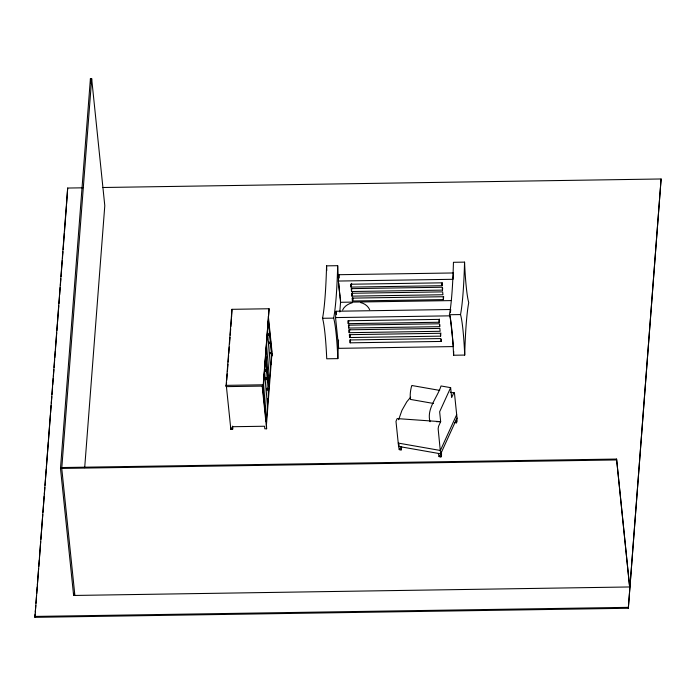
<?xml version="1.0" encoding="UTF-8"?>
<svg xmlns="http://www.w3.org/2000/svg" width="696" height="696" viewBox="0 0 696 696"><rect width="100%" height="100%" fill="white"/><g stroke="black" fill="none" stroke-linecap="round" stroke-linejoin="round"><path stroke-width="1.04" d="M265.289 369.907L265.385 371.525L265.454 370.925M266.333 379.346L266.307 378.145M268.038 334.089L268.038 334.906M267.229 388.194L267.334 389.951M268.212 334.767L268.134 335.55M267.394 389.612L267.368 388.411M268.221 335.185L268.195 333.993M269.082 343.528L269.082 342.71M268.273 398.773L268.299 399.974M268.447 399.452L268.395 400.217M268.456 399.869L268.456 399.06M269.961 352.698L269.961 353.507M270.135 353.377L269.996 353.794M271.205 364.051L271.179 362.86M265.298 369.985L265.411 369.663M265.454 371.316L265.42 369.524M268.047 334.167L268.186 334.089M266.237 377.885L266.15 379.059M266.168 378.328L266.272 378.006M268.908 342.51L268.987 342.067M269.074 343.45L268.96 343.772M267.22 388.594L267.334 388.264M269.97 352.776L270.083 352.446M268.282 398.851L268.36 398.26L268.421 398.773M271.04 362.642L271.048 364.156M102.46 187.511L661.104 178.976L628.323 608.26L34.896 617.335L67.677 188.042L82.894 187.816M34.896 617.335L35.139 614.09M35.305 611.923L35.809 605.433M35.974 603.275L36.557 595.698M36.723 593.54L37.219 587.041M37.384 584.884L38.628 568.658M38.793 566.492L39.298 560.002M39.463 557.835L40.707 541.61M40.873 539.443L42.778 514.57M42.943 512.404L44.196 496.178M44.361 494.012L44.857 487.522M45.023 485.356L46.267 469.13M46.432 466.964L48.346 442.09M48.511 439.924L50.416 415.042M50.582 412.876L51.165 405.307M51.33 403.141L51.835 396.65M52 394.484L52.574 386.915M52.748 384.749L53.244 378.259M53.409 376.101L53.905 369.611M54.07 367.445L54.653 359.867M54.819 357.709L55.315 351.219M55.489 349.053L56.733 332.827M56.898 330.661L57.394 324.171M57.559 322.004L58.803 305.779M58.969 303.621L59.473 297.131M59.639 294.965L60.213 287.387M60.387 285.23L60.883 278.739M61.048 276.573L62.292 260.348M62.457 258.181L62.953 251.691M63.127 249.525L64.371 233.299M64.537 231.142L66.442 206.26M66.607 204.093L67.677 188.042M61.822 467.538L616.578 459.064L629.636 586.963L73.619 595.463L60.491 468.443L90.41 78.683L91.672 78.665L104.791 205.677L84.686 467.686M91.672 78.665L61.753 468.425L74.881 595.445M73.619 595.463L73.785 593.297M226.122 385.358L231.959 309.32L269.074 308.754L263.375 386.071L226.252 386.637L226.122 385.358L263.236 384.792L269.074 308.754M226.252 386.637L226.574 382.469M226.739 380.32L227.235 373.874M227.401 371.725L227.975 364.208M228.14 362.059L228.636 355.604M228.801 353.455L229.297 347.008M229.55 343.789L230.037 337.342M230.202 335.194L230.698 328.747M230.863 326.589L231.446 319.072M231.611 316.924L231.959 309.32M232.725 428.04L232.629 429.293L230.837 429.319L230.933 428.066L232.725 428.04L232.56 426.117M263.045 390.961L265.698 356.404M265.794 355.143L268.447 320.586L271.631 351.384L268.978 385.941L265.567 353.011M264.106 401.227L266.759 366.67M266.855 365.409L269.509 330.852M265.167 411.493L267.821 376.936M267.916 375.675L270.57 341.118M232.629 429.293L232.36 426.726L264.558 426.239L264.819 428.806L266.611 428.771L266.464 424.638L271.918 353.629L272.206 355.882L272.301 354.629L268.343 316.323M335.542 317.585L450.208 315.836L453.383 346.582L338.726 348.339L335.542 317.585L336.029 311.251L450.695 309.502L450.451 312.669M339.796 311.999L340.544 302.29L338.352 281.045L338.839 274.711L453.496 272.962M439.463 319.09L439.22 322.257L348.244 323.649L348.487 320.482M442.273 282.541L442.03 285.708L351.054 287.1L351.297 283.933M348.583 323.075L348.74 320.96M351.384 286.526L351.628 283.359M439.855 324.553L439.689 326.668L348.713 328.051L348.957 324.884M442.656 288.014L442.499 290.119L351.524 291.511L351.767 288.344M349.166 332.679L348.87 329.808L439.846 328.416L440.142 331.287L349.166 332.679L349.409 329.512M351.967 296.139L351.671 293.268L442.647 291.876L442.943 294.747L351.967 296.139L352.211 292.973M349.583 331.496L349.74 329.391M352.385 294.956L352.55 292.842M440.855 332.984L440.611 336.151L349.636 337.543L349.879 334.376M443.656 296.435L443.413 299.602L352.437 300.994L352.681 297.827M350.097 336.794L350.253 334.689M352.898 300.254L353.063 298.14M441.29 339.335L441.125 341.44L350.149 342.832L350.392 339.665M453.418 274.015L453.018 279.296L338.352 281.045M629.636 586.963L616.578 459.064M628.323 608.26L661.104 178.976M268.926 342.241L269.048 342.423M269.987 352.507L270.109 352.689M266.307 379.529L266.185 379.346M267.36 389.795L267.247 389.612M398.634 419.731L401.949 410.327L406.821 401.766L410.64 397.225M399.339 444.753L398.582 446.423L399.243 449.642L401.096 449.964L401.688 446.902M399.243 449.642L399.852 448.311M430.032 421.733C426.37 408.674 437.332 397.651 441.02 385.967L450.634 387.655L439.646 411.78L440.664 421.663L438.558 426.291L438.141 428.771L440.916 456.95L439.063 456.628L438.402 453.418M456.68 414.694L440.385 450.477L398.234 443.082M439.063 456.628L439.672 455.306M450.225 392.24L454.445 392.979L457.028 418.035L440.733 453.827L398.582 446.423L395.989 421.376L397.025 418.783A10.997 2.984 -80 0 1 398.06 418.661L440.664 421.663L436.462 421.689M440.916 456.95L441.516 455.628L441.49 452.156M454.601 422.507L456.454 422.837L457.055 421.506L457.028 418.035M342.606 310.077C344.329 306.136 348.287 303.83 352.289 302.751M464.554 262.131L453.444 262.296A106.201 9.561 89.1 0 1 449.416 314.731A62.257 5.603 89.1 0 1 453.601 355.238L464.71 355.073A106.201 9.561 89.1 0 1 468.739 302.638A62.257 5.603 89.1 0 1 464.554 262.131A106.201 9.561 89.1 0 1 460.526 314.566A62.257 5.603 89.1 0 1 464.71 355.073M338.56 340.022A106.201 9.561 89.1 0 0 337.847 358.623L326.737 358.797A62.257 5.603 89.1 0 0 322.544 318.29A106.201 9.561 89.1 0 0 326.572 265.855L337.682 265.689A62.257 5.603 89.1 0 0 338.578 281.167M340.544 302.29L450.886 300.602M449.416 314.731L460.526 314.566M322.544 318.29L333.662 318.124A106.201 9.561 89.1 0 0 337.682 265.689M60.491 468.443L616.508 459.943M34.8 616.43L628.227 607.356M454.445 392.979L453.757 392.918L451.652 397.538L450.634 387.655M439.689 390.395L412.293 385.584L411.806 385.54L411.205 387.637A10.997 2.984 -80 0 0 410.301 397.808L410.466 399.417L433.556 403.471M360.659 302.621C364.591 303.473 367.958 306.005 369.68 309.659M269.03 342.049L269.065 342.745M268.395 398.399L268.439 399.095M442.03 285.708L441.734 282.837L350.758 284.229L351.054 287.1M442.499 290.119L442.195 287.248L351.219 288.64L351.524 291.511M443.413 299.602L443.117 296.731L352.141 298.123L352.437 300.994M439.22 322.257L438.924 319.386L347.948 320.769L348.244 323.649M439.689 326.668L439.394 323.788L348.418 325.18L348.713 328.051M440.611 336.151L440.316 333.28L349.34 334.663L349.636 337.543M441.125 341.44L440.829 338.569L349.853 339.961L350.149 342.832M338.839 274.711L339.161 277.895M336.029 311.251L336.359 314.444M265.472 354.264L268.882 387.194L266.229 421.759L262.488 385.619M263.236 384.792L263.375 386.071M262.209 386.21L266.611 428.771M226.33 385.697L230.837 429.319M90.41 78.683L90.854 82.989M456.272 419.705L456.454 422.837M400.913 446.832L401.096 449.964M270.118 352.594L270.152 353.394M268.926 343.624L268.891 342.824M266.168 379.024L266.203 379.72L266.316 378.563M453.601 355.238A106.201 9.561 89.1 0 1 453.714 351.419M340.579 299.924A62.257 5.603 89.1 0 1 340.17 297.157M340.04 296.165A62.257 5.603 89.1 0 1 338.726 283.202M333.662 318.124A62.257 5.603 89.1 0 1 337.847 358.623M326.789 270.474A62.257 5.603 89.1 0 1 326.572 265.855M264.845 369.915C264.828 373.743 265.246 368.636 264.845 369.915M265.707 378.25C265.698 382.078 266.09 376.98 265.707 378.25M267.586 334.097C267.586 337.925 267.977 332.819 267.586 334.097M266.759 388.516C266.759 392.344 267.151 387.246 266.759 388.516M268.456 342.432C268.439 346.269 268.856 341.162 268.456 342.432M267.821 398.782C267.821 402.61 268.212 397.503 267.821 398.782M269.509 352.698C269.509 356.526 269.9 351.428 269.509 352.698M270.57 362.964C270.561 366.792 270.979 361.694 270.57 362.964"/></g></svg>
